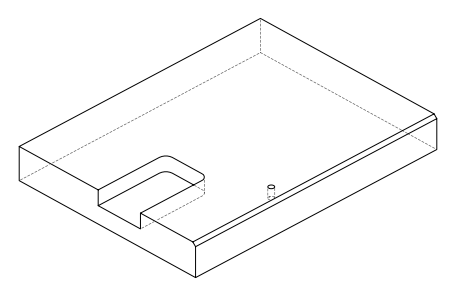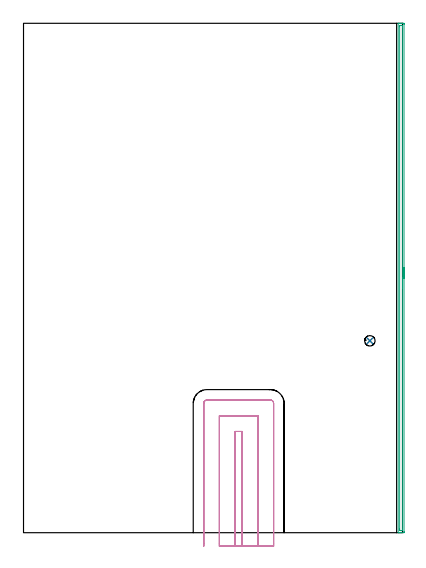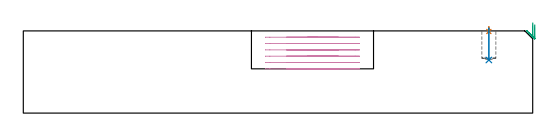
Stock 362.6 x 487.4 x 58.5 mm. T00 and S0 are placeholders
(PLAN: 4 operations, 3 tool changes, 20.4 min)
(1 SPOT_DRILL | STEP1POCKET | NXT0321_9005460120000 | 0.03 min | 1 mm3)
(2 DRILL_BLIND_HOLE_INTO_CENTER | STEP1POCKET | NXT0301_127 | 0.09 min | 1544 mm3)
(3 AREA_MILL | FG_CHAMFER_SURFACE | UGT0205_001 | 7.99 min | 7642 mm3)
(4 MILL_SLOT | SLOT_PARTIAL_RECTANGULAR | UGT0201_136 | Follow Part, ap 5, ae 75% | 12.3 min | 319280 mm3)
(TOOL NXT0321_9005460120000 | NC Spot Drill, 142deg, 12mm, Carbide, Uncoated | D12 PA142 FL30 Z2)
(TOOL NXT0301_127 | Carbide Drill 10mm [861.1-1000-030A1-GP GC34] | D10 PA150 FL31.2 Z2)
(TOOL UGT0205_001 | Chamfer Mill 20 x 3 x 45 deg. | D20 FL50 Z2)
(TOOL UGT0201_136 | Carbide End Mill 20.0 | D20 FL30 Z4)
(OP 1 SPOT_DRILL)
G17 G21 G94 G90
T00 M6
G54
G17 G0 G90 X331.4 Y183.6 S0 M3
G43 Z68.5 H0
G94 G81 G98 Z58.07 F250. R61.5
G80
M5
M2
(OP 2 DRILL_BLIND_HOLE_INTO_CENTER)
G17 G21 G94 G90
T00 M6
G54
G17 G0 G90 X331.4 Y183.6 S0 M3
G43 Z68.5 H1
G94 G81 G98 Z37.8 F250. R60.5
G80
M5
M2
(OP 3 AREA_MILL)
G17 G21 G94 G90
T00 M6
G54
G17 G0 G90 X364.1 Y253.7 S1061 M3
G43 Z68.5 H0
Z62.9
G94 G1 Y253.662 Z62.028 F250.
Y253.548 Z61.164
Y253.359 Z60.312
Y253.097 Z59.48
Y252.763 Z58.674
Y252.36 Z57.9
Y251.892 Z57.164
Y251.36 Z56.472
Y250.771 Z55.829
Y250.128 Z55.24
Y249.436 Z54.709
Y248.7 Z54.24
Y247.926 Z53.837
Y247.12 Z53.503
Y246.288 Z53.241
Y245.436 Z53.052
Y244.572 Z52.938
Y243.7 Z52.9
Y0.94
X364.099 Y0.622 Z52.901
X364.094 Y0.052 Z52.903
X364.091 Y0.008 Z52.905
X363.526 Y0. Z53.471
X361.745 Z55.25
X360.314 Z56.682
X359.965 Z57.031
X359.265 Z57.735
X358.951 Z58.048
X358.549 Y0.007 Z58.443
X358.503 Y0.01 Z58.488
X358.5 Y0.176 Z58.5
Y487.224
X358.503 Y487.39 Z58.488
X358.549 Y487.393 Z58.443
X358.951 Y487.4 Z58.048
X359.265 Z57.735
X359.965 Z57.031
X361.205 Z55.792
X361.745 Z55.25
X362.365 Z54.63
X362.635 Z54.36
X363.255 Z53.741
X363.526 Y487.398 Z53.471
X364.091 Y487.392 Z52.905
X364.094 Y487.348 Z52.903
X364.099 Y486.778 Z52.901
X364.1 Y486.201 Z52.9
Y243.7
X362.686 Z54.314
Y3.253
X362.682 Y2.41 Z54.318
X362.679 Y2.366 Z54.321
X362.635 Y2.01 Z54.365
X362.151 Y2.002 Z54.849
X360.855 Y2.001 Z56.145
X360.37 Y2.003 Z56.63
X359.965 Y2.01 Z57.035
X359.921 Y2.41 Z57.079
X359.918 Y2.457 Z57.082
X359.914 Y3.303 Z57.086
Y3.354
Y484.147
X359.918 Y484.99 Z57.082
X359.921 Y485.034 Z57.079
X359.965 Y485.39 Z57.035
X360.449 Y485.398 Z56.551
X361.745 Y485.399 Z55.255
X362.23 Y485.397 Z54.77
X362.635 Y485.39 Z54.365
X362.679 Y484.99 Z54.321
X362.682 Y484.943 Z54.318
X362.686 Y484.097 Z54.314
Y484.046
Y243.7
Y242.828 Z54.352
Y241.964 Z54.466
Y241.112 Z54.655
Y240.28 Z54.917
Y239.474 Z55.251
Y238.7 Z55.654
Y237.964 Z56.123
Y237.272 Z56.654
Y236.629 Z57.243
Y236.04 Z57.886
Y235.508 Z58.578
Y235.04 Z59.314
Y234.637 Z60.088
Y234.303 Z60.894
Y234.041 Z61.726
Y233.852 Z62.578
Y233.738 Z63.443
Y233.7 Z64.314
G0 Z68.5
M5
M2
(OP 4 MILL_SLOT)
G17 G21 G94 G90
T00 M6
G54
G17 G0 G90 X209.3 Y-13. S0 M3
G43 Z68.5 H0
Z54.
G94 G1 Y-10. F250.
Y96.9 F500.
X202.4
Y-10.
Y-13. F250.
X224.3
Y-10.
Y111.9 F500.
X187.4
Y-10.
Y-13. F250.
X239.3
Y-10.
Y123.8 F500.
G3 X236.2 Y126.9 R3.1
G1 X175.5
G3 X172.4 Y123.8 R3.1
G1 Y-10.
Y-13. F250.
G0 X209.3 Z49.5
G1 Y-10.
Y96.9 F500.
X202.4
Y-10.
Y-13. F250.
X224.3
Y-10.
Y111.9 F500.
X187.4
Y-10.
Y-13. F250.
X239.3
Y-10.
Y123.8 F500.
G3 X236.2 Y126.9 R3.1
G1 X175.5
G3 X172.4 Y123.8 R3.1
G1 Y-10.
Y-13. F250.
G0 X209.3 Z45.
G1 Y-10.
Y96.9 F500.
X202.4
Y-10.
Y-13. F250.
X224.3
Y-10.
Y111.9 F500.
X187.4
Y-10.
Y-13. F250.
X239.3
Y-10.
Y123.8 F500.
G3 X236.2 Y126.9 R3.1
G1 X175.5
G3 X172.4 Y123.8 R3.1
G1 Y-10.
Y-13. F250.
G0 X209.3 Z40.5
G1 Y-10.
Y96.9 F500.
X202.4
Y-10.
Y-13. F250.
X224.3
Y-10.
Y111.9 F500.
X187.4
Y-10.
Y-13. F250.
X239.3
Y-10.
Y123.8 F500.
G3 X236.2 Y126.9 R3.1
G1 X175.5
G3 X172.4 Y123.8 R3.1
G1 Y-10.
Y-13. F250.
G0 X209.3 Z36.
G1 Y-10.
Y96.9 F500.
X202.4
Y-10.
Y-13. F250.
X224.3
Y-10.
Y111.9 F500.
X187.4
Y-10.
Y-13. F250.
X239.3
Y-10.
Y123.8 F500.
G3 X236.2 Y126.9 R3.1
G1 X175.5
G3 X172.4 Y123.8 R3.1
G1 Y-10.
Y-13. F250.
G0 X209.3 Z31.5
G1 Y-10.
Y96.9 F500.
X202.4
Y-10.
Y-13. F250.
X224.3
Y-10.
Y111.9 F500.
X187.4
Y-10.
Y-13. F250.
X239.3
Y-10.
Y123.8 F500.
G3 X236.2 Y126.9 R3.1
G1 X175.5
G3 X172.4 Y123.8 R3.1
G1 Y-10.
Y-13. F250.
G0 Z68.5
M5
M2
